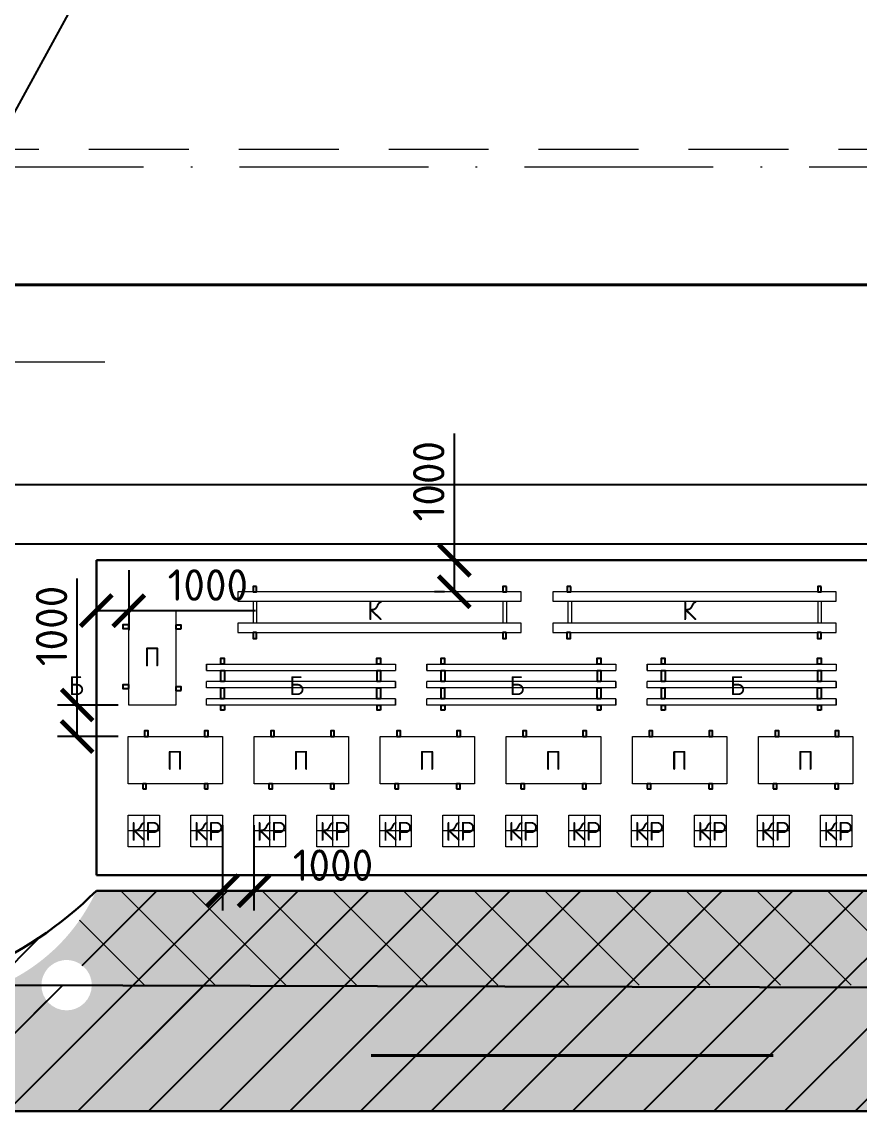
# Model space of a CAD drawing. Header units: millimetres. Extents: x -782 to 10910, y 3841 to 13237.
# Drawn here: x 5988.1 to 6041.4, y 7479.7 to 7548.9 of the extents above; entities that cross this region are included whole.
import ezdxf

# ---------------------------------------------------------------- set-up
doc = ezdxf.new("R2010")
doc.units = ezdxf.units.MM
doc.linetypes.add('ACAD_ISO10W100', pattern=[18, 12, -3, 0, -3])
doc.linetypes.add('штриховая2', pattern=[9.525, 6.35, -3.175])
doc.layers.add('!ОНенес!', color=6, linetype='Continuous', lineweight=40)
doc.layers.add('1', color=7, linetype='Continuous')
doc.layers.add('тонкая', color=7, linetype='Continuous')
doc.styles.add('2.5', font='isocpeur.ttf', dxfattribs={"height": 2})
doc.styles.add('Isocpeur', font='isocpeur.ttf')
doc.dimstyles.new('М500 стройгенп', dxfattribs={"dimtxt": 2, "dimasz": 2, "dimexe": 1.25, "dimexo": 0.625, "dimtad": 1, "dimlfac": 500, "dimtxsty": '2.5', "dimblk": 'ARCHTICK', "dimcen": 2.5, "dimadec": 0, "dimazin": 0, "dimtfac": 1, "dimtmove": 0, "dimatfit": 3, "dimfxl": 1, "dimarcsym": 0})
pattern_1 = [(50, (6572.8187, 3022.8787), (4.5546167, -0.398477), [0.47625, -5.23875]), (355, (6572.8187, 3022.8787), (-0.8810855, 4.776421), [0.381, -4.1910146]), (100.45144, (6573.1982, 3022.8455), (3.673531, 4.377944), [0.40475, -4.452256]), (46.1842, (6572.8187, 3024.1487), (6.776976, -1.051058), [0.714375, -7.858125]), (96.63556, (6573.3834, 3024.061), (5.935103, 6.185653), [0.607126, -6.67839]), (351.18415, (6572.819, 3024.149), (5.935103, 6.185653), [0.571499, -6.286493]), (21, (6573.4537, 3023.831), (3.7903598, -2.55663), [0.47625, -5.23875]), (326, (6573.4537, 3023.831), (1.5450507, 4.604699), [0.381, -4.191]), (71.45144, (6573.7696, 3023.618), (5.3354105, 2.0480692), [0.40475, -4.4522484]), (37.5, (6572.8187, 3022.8787), (0.0772151, 2.11387597), [0, -4.1402, 0, -4.2545, 0, -4.206875]), (7.5, (6572.8187, 3022.8787), (1.6704916, 2.5045144), [0, -2.4257, 0, -4.04495, 0, -1.603375]), (327.5, (6571.4026, 3022.8787), (3.3897649, -0.1432186), [0, -1.5875, 0, -4.953, 0, -6.57225]), (317.5, (6570.7676, 3022.8787), (3.7032295, 0.6356623), [0, -2.06375, 0, -3.2893, 0, -4.66725])]
pattern_2 = [(45, (6572.8187, 3022.8787), (-2.245064, 2.245064), [])]

# ---------------------------------------------------------------- blocks, each defined once
blk = doc.blocks.new('_ArchTick')
at = {"color": 0, "linetype": 'ByBlock', "const_width": 0.15}
blk.add_lwpolyline([(-0.5, -0.5), (0.5, 0.5)], dxfattribs=at)
blk = doc.blocks.new('*D424')
at = {"color": 0, "lineweight": -2, "transparency": 16777216}
for p, q in [((5992.873, 7514.061), (5992.873, 7510.236)), ((5994.933, 7514.061), (5994.933, 7510.236)), ((5992.873, 7511.486), (5994.933, 7511.486)), ((5994.933, 7511.486), (6002.983, 7511.486))]:
    blk.add_line(p, q, dxfattribs=at)
at = {"layer": 'Defpoints', "color": 0, "lineweight": 30, "transparency": 16777216}
for p in [(5992.873, 7514.686), (5994.933, 7514.686), (5994.933, 7511.486)]:
    blk.add_point(p, dxfattribs=at)
at = {"color": 0, "lineweight": -2, "transparency": 16777216, "xscale": 2, "yscale": 2, "zscale": 2, "rotation": 180}
blk.add_blockref('_ArchTick', (5992.873, 7511.486), dxfattribs=at)
at = {"color": 0, "lineweight": -2, "transparency": 16777216, "xscale": 2, "yscale": 2, "zscale": 2}
blk.add_blockref('_ArchTick', (5994.933, 7511.486), dxfattribs=at)
at = {"color": 0, "lineweight": 20, "transparency": 16777216, "insert": (5999.958, 7513.111), "char_height": 2, "attachment_point": 5, "style": '2.5'}
blk.add_mtext('1000', dxfattribs=at)
blk = doc.blocks.new('*D425')
at = {"color": 0, "lineweight": -2, "transparency": 16777216}
for p, q in [((5991.651, 7505.486), (5991.651, 7513.536)), ((5994.26, 7505.486), (5990.401, 7505.486)), ((5991.651, 7503.486), (5991.651, 7505.486)), ((5994.26, 7503.486), (5990.401, 7503.486))]:
    blk.add_line(p, q, dxfattribs=at)
at = {"layer": 'Defpoints', "color": 0, "lineweight": 30, "transparency": 16777216}
for p in [(5991.651, 7505.486), (5994.885, 7505.486), (5994.885, 7503.486)]:
    blk.add_point(p, dxfattribs=at)
at = {"color": 0, "lineweight": -2, "transparency": 16777216, "xscale": 2, "yscale": 2, "zscale": 2}
for p, rotation in [((5991.651, 7505.486), 90), ((5991.651, 7503.486), 270)]:
    blk.add_blockref('_ArchTick', p, dxfattribs=dict(at, rotation=rotation))
at = {"color": 0, "lineweight": 20, "transparency": 16777216, "insert": (5990.026, 7510.511), "char_height": 2, "attachment_point": 5, "rotation": 90, "style": '2.5'}
blk.add_mtext('1000', dxfattribs=at)
blk = doc.blocks.new('*D426')
at = {"color": 0, "lineweight": -2, "transparency": 16777216}
for p, q in [((6000.885, 7497.861), (6000.885, 7492.436)), ((6002.885, 7497.861), (6002.885, 7492.436)), ((6000.885, 7493.686), (6002.885, 7493.686)), ((6002.885, 7493.686), (6010.935, 7493.686))]:
    blk.add_line(p, q, dxfattribs=at)
at = {"layer": 'Defpoints', "color": 0, "lineweight": 30, "transparency": 16777216}
for p in [(6000.885, 7498.486), (6002.885, 7498.486), (6002.885, 7493.686)]:
    blk.add_point(p, dxfattribs=at)
at = {"color": 0, "lineweight": -2, "transparency": 16777216, "xscale": 2, "yscale": 2, "zscale": 2, "rotation": 180}
blk.add_blockref('_ArchTick', (6000.885, 7493.686), dxfattribs=at)
at = {"color": 0, "lineweight": -2, "transparency": 16777216, "xscale": 2, "yscale": 2, "zscale": 2}
blk.add_blockref('_ArchTick', (6002.885, 7493.686), dxfattribs=at)
at = {"color": 0, "lineweight": 20, "transparency": 16777216, "insert": (6007.91, 7495.311), "char_height": 2, "attachment_point": 5, "style": '2.5'}
blk.add_mtext('1000', dxfattribs=at)
blk = doc.blocks.new('*D427')
at = {"color": 0, "lineweight": -2, "transparency": 16777216}
for p, q in [((6015.62, 7514.686), (6015.62, 7522.736)), ((6014.995, 7514.686), (6014.37, 7514.686)), ((6015.62, 7512.686), (6015.62, 7514.686)), ((6014.995, 7512.686), (6014.37, 7512.686))]:
    blk.add_line(p, q, dxfattribs=at)
at = {"layer": 'Defpoints', "color": 0, "lineweight": 30, "transparency": 16777216}
for p in [(6015.62, 7514.686), (6015.62, 7514.686), (6015.62, 7512.686)]:
    blk.add_point(p, dxfattribs=at)
at = {"color": 0, "lineweight": -2, "transparency": 16777216, "xscale": 2, "yscale": 2, "zscale": 2}
for p, rotation in [((6015.62, 7514.686), 90), ((6015.62, 7512.686), 270)]:
    blk.add_blockref('_ArchTick', p, dxfattribs=dict(at, rotation=rotation))
at = {"color": 0, "lineweight": 20, "transparency": 16777216, "insert": (6013.995, 7519.711), "char_height": 2, "attachment_point": 5, "rotation": 90, "style": '2.5'}
blk.add_mtext('1000', dxfattribs=at)
blk = doc.blocks.new('*D384')
at = {"color": 0, "lineweight": -2, "transparency": 16777216}
for p, q in [((5966.873, 7531.561), (5966.873, 7514.451)), ((6200.873, 7531.561), (6200.873, 7514.451)), ((6200.873, 7515.701), (5966.873, 7515.701))]:
    blk.add_line(p, q, dxfattribs=at)
at = {"layer": 'Defpoints', "color": 0, "lineweight": 30, "transparency": 16777216}
for p in [(5966.873, 7532.186), (6200.873, 7532.186), (5966.873, 7515.701)]:
    blk.add_point(p, dxfattribs=at)
at = {"color": 0, "lineweight": -2, "transparency": 16777216, "xscale": 2, "yscale": 2, "zscale": 2, "rotation": 180}
blk.add_blockref('_ArchTick', (5966.873, 7515.701), dxfattribs=at)
at = {"color": 0, "lineweight": -2, "transparency": 16777216, "xscale": 2, "yscale": 2, "zscale": 2}
blk.add_blockref('_ArchTick', (6200.873, 7515.701), dxfattribs=at)
at = {"color": 0, "lineweight": 25, "transparency": 16777216, "insert": (6083.873, 7517.326), "char_height": 2, "attachment_point": 5, "style": '2.5'}
blk.add_mtext('117000', dxfattribs=at)
blk = doc.blocks.new('*D447')
at = {"color": 0, "lineweight": -2, "transparency": 16777216}
for p, q in [((5983.873, 7539.061), (5983.873, 7518.236)), ((6183.873, 7539.061), (6183.873, 7518.236)), ((6183.873, 7519.486), (5983.873, 7519.486))]:
    blk.add_line(p, q, dxfattribs=at)
at = {"layer": 'Defpoints', "color": 0, "lineweight": 30, "transparency": 16777216}
for p in [(5983.873, 7539.686), (6183.873, 7539.686), (5983.873, 7519.486)]:
    blk.add_point(p, dxfattribs=at)
at = {"color": 0, "lineweight": -2, "transparency": 16777216, "xscale": 2, "yscale": 2, "zscale": 2, "rotation": 180}
blk.add_blockref('_ArchTick', (5983.873, 7519.486), dxfattribs=at)
at = {"color": 0, "lineweight": -2, "transparency": 16777216, "xscale": 2, "yscale": 2, "zscale": 2}
blk.add_blockref('_ArchTick', (6183.873, 7519.486), dxfattribs=at)
at = {"color": 0, "lineweight": 25, "transparency": 16777216, "insert": (6083.873, 7521.111), "char_height": 2, "attachment_point": 5, "style": '2.5'}
blk.add_mtext('100900', dxfattribs=at)
blk = doc.blocks.new('*D446')
at = {"color": 0, "lineweight": -2, "transparency": 16777216}
for p, q in [((5966.873, 7531.561), (5966.873, 7514.451)), ((6200.873, 7531.561), (6200.873, 7514.451)), ((6200.873, 7515.701), (5966.873, 7515.701))]:
    blk.add_line(p, q, dxfattribs=at)
at = {"layer": 'Defpoints', "color": 0, "lineweight": 30, "transparency": 16777216}
for p in [(5966.873, 7532.186), (6200.873, 7532.186), (5966.873, 7515.701)]:
    blk.add_point(p, dxfattribs=at)
at = {"color": 0, "lineweight": -2, "transparency": 16777216, "xscale": 2, "yscale": 2, "zscale": 2, "rotation": 180}
blk.add_blockref('_ArchTick', (5966.873, 7515.701), dxfattribs=at)
at = {"color": 0, "lineweight": -2, "transparency": 16777216, "xscale": 2, "yscale": 2, "zscale": 2}
blk.add_blockref('_ArchTick', (6200.873, 7515.701), dxfattribs=at)
at = {"color": 0, "lineweight": 25, "transparency": 16777216, "insert": (6083.873, 7517.326), "char_height": 2, "attachment_point": 5, "style": '2.5'}
blk.add_mtext('117000', dxfattribs=at)

msp = doc.modelspace()

# ---------------------------------------------------------------- hatches: boundary and pattern name
at = {"layer": '!ОНенес!', "lineweight": 40}
h = msp.add_hatch(color=7, dxfattribs=at)
h.paths.add_polyline_path([(6016.063218, 7481.789216), (6016.063218, 7483.229097), (6010.333746, 7483.229097)])
h.paths.add_polyline_path([(6016.063218, 7483.229097), (6016.063218, 7484.668977), (6010.333746, 7483.229097)])
at = {"lineweight": 25}
h = msp.add_hatch(dxfattribs=at)
h.set_pattern_fill('ANSI31', color=256)
h.set_pattern_definition(pattern_2)
h.paths.add_polyline_path([(6204.627026, 7486.686093), (6199.090341, 7486.686093), (6199.090341, 7479.686093), (6203.670066, 7479.686093)])
h.paths.add_polyline_path([(6176.979931, 7489.271416), (6177.293382, 7491.569897, -0.033531004), (6174.872584, 7493.686093), (5992.872584, 7493.686093, -0.033546474), (5990.450606, 7491.568997), (5990.764715, 7489.271345, -0.454591532), (5992.58143, 7487.686093), (6175.163738, 7487.686093, -0.454492205)])
h.paths.add_polyline_path([(6203.07002, 7707.932252), (6201.990544, 7708.039551, -0.097320235), (6193.819793, 7703.692663), (5964.075106, 7703.686127), (5962.97992, 7695.675029, -0.071737884), (5969.756528, 7696.685812), (5975.902021, 7696.71553, -0.164269753), (5990.450606, 7691.803188), (5990.764715, 7694.10084, -0.374956444), (5989.381435, 7695.686093, -1), (5992.58143, 7695.686093), (6175.163738, 7695.686093, -1), (6178.363732, 7695.686093, -0.381458001), (6176.944332, 7694.09632), (6177.262301, 7691.749118, -0.164703998), (6191.843146, 7696.686093), (6204.593504, 7696.686093)])
h.paths.add_polyline_path([(5969.122028, 7697.813651, -1), (5969.442027, 7697.813651, -1)], flags=16)
h.paths.add_polyline_path([(6176.944332, 7694.09632, -0.447745786), (6175.163738, 7695.686093), (5992.58143, 7695.686093, -0.454591532), (5990.764715, 7694.10084), (5990.450606, 7691.803188, -0.033546474), (5992.872584, 7689.686093), (6174.902504, 7689.686523, -0.032682346), (6177.262301, 7691.749118)])
h.paths.add_polyline_path([(6104.747378, 7695.088492), (6104.747378, 7701.688492), (6099.947378, 7701.688492), (6099.947378, 7695.088492)], flags=24)
h.paths.add_polyline_path([(6104.747378, 7687.739991), (6104.747378, 7694.339991), (6099.947378, 7694.339991), (6099.947378, 7687.739991)], flags=9)
h.paths.add_polyline_path([(6004.809738, 7688.011093), (6011.009738, 7688.011093), (6011.009738, 7692.811093), (6004.809738, 7692.811093)], flags=9)
at = {"lineweight": 20}
h = msp.add_hatch(dxfattribs=at)
h.set_pattern_fill('AR-CONC', color=256, scale=0.025)
h.set_pattern_definition(pattern_1)
h.paths.add_polyline_path([(6256.465221, 7486.686093), (6204.627026, 7486.686093), (6203.670066, 7479.686093), (6256.465221, 7479.686093)])
edge = h.paths.add_edge_path()
edge.add_line((6204.627026, 7486.686093), (6185.781544, 7486.686093))
edge.add_arc((6185.781544, 7498.686479), 12.000386, 223.86662461, 270, ccw=False)
edge.add_line((6177.129806, 7490.370427), (6176.979931, 7489.271416))
edge.add_arc((6176.763735, 7487.686093), 1.599997, 0, 82.23429528, ccw=False)
edge.add_arc((6176.763735, 7487.686093), 1.599997, -180, 0, ccw=False)
edge.add_line((6175.163738, 7487.686093), (5992.58143, 7487.686093))
edge.add_arc((5990.981432, 7487.686093), 1.599997, -180, 0, ccw=False)
edge.add_arc((5990.981432, 7487.686093), 1.599997, 97.78457087, 180, ccw=False)
edge.add_line((5990.764715, 7489.271345), (5990.614573, 7490.369607))
edge.add_arc((5981.963624, 7498.686479), 12.000386, 270, 316.12794469, ccw=False)
edge.add_line((5981.963624, 7486.686093), (5963.118141, 7486.686093))
edge.add_line((5963.118141, 7486.686093), (5964.075101, 7479.686093))
edge.add_line((5964.075101, 7479.686093), (6203.670066, 7479.686093))
edge.add_line((6203.670066, 7479.686093), (6204.627026, 7486.686093))
edge = h.paths.add_edge_path()
edge.add_arc((6185.781544, 7498.686479), 12.000386, 204.62550124, 223.86662461, ccw=False)
edge.add_line((6174.872584, 7493.686093), (6082.124834, 7493.686093))
edge.add_arc((6080.990942, 7494.078881), 1.199998, 199.10645728, 340.89354272, ccw=False)
edge.add_line((6079.857049, 7493.686093), (5992.872584, 7493.686093))
edge.add_arc((5981.963624, 7498.686479), 12.000386, 316.12794469, 335.37449876, ccw=False)
edge.add_line((5990.614573, 7490.369607), (5990.764715, 7489.271345))
edge.add_arc((5990.981432, 7487.686093), 1.599997, 0, 97.78457087, ccw=False)
edge.add_line((5992.58143, 7487.686093), (6175.163738, 7487.686093))
edge.add_arc((6176.763735, 7487.686093), 1.599997, 82.23429528, 180, ccw=False)
edge.add_line((6176.979931, 7489.271416), (6177.129806, 7490.370427))
edge = h.paths.add_edge_path()
edge.add_line((6203.645234, 7703.686093), (5964.075101, 7703.686093))
edge.add_line((5964.075101, 7703.686093), (5963.118141, 7696.686093))
edge.add_line((5963.118141, 7696.686093), (5981.963624, 7696.686093))
edge.add_arc((5981.963624, 7684.685706), 12.000386, 43.87205531, 90, ccw=False)
edge.add_line((5990.614573, 7693.002578), (5990.764715, 7694.10084))
edge.add_arc((5990.981432, 7695.686093), 1.599997, 180, 262.21542913, ccw=False)
edge.add_arc((5990.981432, 7695.686093), 1.599997, 0, 180, ccw=False)
edge.add_line((5992.58143, 7695.686093), (6175.163738, 7695.686093))
edge.add_arc((6176.763735, 7695.686093), 1.599997, 0, 180, ccw=False)
edge.add_arc((6176.763735, 7695.686093), 1.599997, -83.51900907, 0, ccw=False)
edge.add_line((6176.944332, 7694.09632), (6177.262301, 7691.749118))
edge.add_arc((6236.704062, 7598.995311), 110.1662, 117.53133097, 122.65399107, ccw=False)
edge.add_line((6185.781544, 7696.686093), (6204.593504, 7696.686093))
edge.add_line((6204.593504, 7696.686093), (6203.645234, 7703.686093))
edge = h.paths.add_edge_path()
edge.add_line((5964.075101, 7703.686093), (5954.824206, 7703.686093))
edge.add_line((5954.824206, 7703.686093), (5954.82832, 7696.293524))
edge.add_arc((5957.872584, 7684.686093), 12, 90, 104.69589657, ccw=False)
edge.add_line((5957.872584, 7696.686093), (5963.118141, 7696.686093))
edge.add_line((5963.118141, 7696.686093), (5964.075101, 7703.686093))
edge = h.paths.add_edge_path()
edge.add_line((6177.262301, 7691.749118), (6176.944332, 7694.09632))
edge.add_arc((6176.763735, 7695.686093), 1.599997, 180, 276.48099093, ccw=False)
edge.add_line((6175.163738, 7695.686093), (5992.58143, 7695.686093))
edge.add_arc((5990.981432, 7695.686093), 1.599997, -97.78457087, 0, ccw=False)
edge.add_line((5990.764715, 7694.10084), (5990.614573, 7693.002578))
edge.add_arc((5981.963624, 7684.685706), 12.000386, 24.62550124, 43.87205531, ccw=False)
edge.add_line((5992.872584, 7689.686093), (6077.482453, 7689.686093))
edge.add_arc((6078.06843, 7688.638894), 1.199998, 60.7700888, 119.2299112, ccw=False)
edge.add_line((6078.654408, 7689.686093), (6174.872584, 7689.686093))
edge.add_arc((6177.012851, 7689.622486), 2.141212, 83.30987815, 178.29773268, ccw=False)
h.paths.add_polyline_path([(6078.821124, 7688.970857), (6082.061119, 7688.970857), (6082.061119, 7689.686093), (6078.821124, 7689.686093)])
h.paths.add_polyline_path([(6204.593504, 7696.686093), (6256.465221, 7696.686093), (6256.465221, 7703.686093), (6203.645234, 7703.686093)])
edge = h.paths.add_edge_path()
edge.add_arc((5962.872584, 7679.686093), 24, 109.59180627, 180)
edge.add_line((5938.872584, 7679.686093), (5938.872584, 7503.686093))
edge.add_arc((5962.872584, 7503.686093), 24, 180, 270)
edge.add_line((5962.872584, 7479.686093), (5964.075101, 7479.686093))
edge.add_line((5964.075101, 7479.686093), (5963.118141, 7486.686093))
edge.add_line((5963.118141, 7486.686093), (5957.872584, 7486.686093))
edge.add_arc((5934.902021, 7475.71553), 25.455844, 25.52877937, 64.47122063)
edge.add_line((5945.872584, 7498.686093), (5945.872584, 7684.686093))
edge.add_arc((5957.872584, 7684.686093), 12, 104.69589657, 180, ccw=False)
edge.add_line((5954.82832, 7696.293524), (5954.824979, 7702.296622))
at = {"lineweight": 25}
h = msp.add_hatch(dxfattribs=at)
h.set_pattern_fill('AR-CONC', color=256, scale=0.025)
h.set_pattern_definition(pattern_1)
h.paths.add_polyline_path([(5989.381435, 7487.686093, -0.374956444), (5990.764715, 7489.271345), (5990.614573, 7490.369607, -0.204033738), (5981.963624, 7486.686093), (5969.872584, 7486.686093, -0.072953131), (5962.97992, 7487.697156), (5964.075101, 7479.686093), (6197.590341, 7479.686093), (6197.590341, 7486.686093), (6185.781544, 7486.686093, -0.077886135), (6182.110246, 7487.261469), (6178.35871, 7487.559419, -0.96113778), (6175.163738, 7487.686093), (5992.58143, 7487.686093, -1)])
h.paths.add_polyline_path([(5939.303974, 7571.752242), (5945.903974, 7571.752242), (5945.903974, 7576.552242), (5939.303974, 7576.552242)], flags=24)
h.paths.add_polyline_path([(5940.797584, 7502.584802), (5947.397584, 7502.584802), (5947.397584, 7507.384802), (5940.797584, 7507.384802)], flags=24)
h.paths.add_polyline_path([(5938.685622, 7623.722621), (5942.375616, 7623.722621), (5942.375616, 7628.042614), (5938.685622, 7628.042614)], flags=9)
h.paths.add_polyline_path([(6104.747378, 7480.783693), (6104.747378, 7487.383693), (6099.947378, 7487.383693), (6099.947378, 7480.783693)], flags=24)
edge = h.paths.add_edge_path()
edge.add_arc((5962.872584, 7679.686093), 24, 109.59160183, 180)
edge.add_line((5938.872584, 7679.686093), (5938.872584, 7503.686093))
edge.add_arc((5962.872584, 7503.686093), 24, 180, 270)
edge.add_line((5962.872584, 7479.686093), (5964.075101, 7479.686093))
edge.add_line((5964.075101, 7479.686093), (5963.118141, 7486.686093))
edge.add_line((5963.118141, 7486.686093), (5962.97992, 7487.697156))
edge.add_arc((5969.872584, 7510.686093), 24, 180, 253.30994122, ccw=False)
edge.add_line((5945.872584, 7510.686093), (5945.872584, 7684.686093))
edge.add_arc((5957.872584, 7684.686093), 12, 104.69537151, 180, ccw=False)
edge.add_line((5954.828426, 7696.293552), (5954.82506, 7702.296651))
at = {"lineweight": 20}
h = msp.add_hatch(dxfattribs=at)
h.set_pattern_fill('ANSI31', color=256, angle=90)
h.set_pattern_definition([(135, (3748.1777, 4396.676), (-2.245064, -2.245064), [])])
h.paths.add_polyline_path([(5992.872584, 7493.686093, -0.084176912), (5990.614573, 7490.369607), (5990.764715, 7489.271345, -0.454591532), (5992.58143, 7487.686093), (6175.163738, 7487.686093, -0.454492205), (6176.979931, 7489.271416), (6177.129806, 7490.370427, -0.084153049), (6174.872584, 7493.686093), (6082.124834, 7493.686093, -0.71189231), (6079.857049, 7493.686093)])
h.paths.add_polyline_path([(5992.58143, 7695.686093, -0.454591532), (5990.764715, 7694.10084), (5990.614573, 7693.002578, -0.084176912), (5992.872584, 7689.686093), (6077.482453, 7689.686093, -0.260759243), (6078.654408, 7689.686093), (6174.872584, 7689.686093, -0.083164554), (6177.09722, 7692.967723), (6176.944332, 7694.09632, -0.447745786), (6175.163738, 7695.686093)])
h.paths.add_polyline_path([(6078.823507, 7689.031246), (6084.223507, 7689.031246), (6084.223507, 7693.831246), (6078.823507, 7693.831246)], flags=9)
h.paths.add_polyline_path([(6212.528158, 7688.38516), (6217.528158, 7688.38516), (6217.528158, 7693.18516), (6212.528158, 7693.18516)], flags=9)
at = {"lineweight": 25}
h = msp.add_hatch(dxfattribs=at)
h.set_pattern_fill('ANSI31', color=256)
h.set_pattern_definition(pattern_2)
h.paths.add_polyline_path([(5969.872584, 7486.686093, -0.231549939), (5950.92214, 7495.959223), (5949.274878, 7483.909784, 0.151733284), (5962.872584, 7479.686093), (6197.590341, 7479.686093), (6197.590341, 7486.686093), (6190.654819, 7486.686093, -0.151593096), (6177.293382, 7491.569897), (6176.979931, 7489.271416, -0.375050339), (6178.363732, 7487.686093, -0.864868894), (6175.230246, 7487.229582), (5982.886485, 7487.695443, -0.057301705), (5977.49291, 7486.709441, -0.195696875), (5976.287672, 7486.659754, -0.004017398), (5975.902021, 7486.656655)])
h.paths.add_polyline_path([(6104.747378, 7480.783693), (6104.747378, 7487.383693), (6099.947378, 7487.383693), (6099.947378, 7480.783693)], flags=24)
h = msp.add_hatch(dxfattribs=at)
h.set_pattern_fill('ANSI31', color=256)
h.set_pattern_definition(pattern_2)
h.paths.add_polyline_path([(6197.590341, 7486.686093), (6190.654819, 7486.686093, -0.151593096), (6177.293382, 7491.569897), (6176.979931, 7489.271416, -0.375050339), (6178.363732, 7487.686093, -1), (6175.163738, 7487.686093), (5992.58143, 7487.686093, -1), (5989.381435, 7487.686093, -0.374956444), (5990.764715, 7489.271345), (5990.450606, 7491.568997, -0.164269753), (5975.902021, 7486.656655), (5969.872584, 7486.686093, -0.072953131), (5962.97992, 7487.697156), (5964.075101, 7479.686093), (6197.590341, 7479.686093)])

# ---------------------------------------------------------------- linework, layer by layer
at = {"layer": '!ОНенес!', "color": 7, "lineweight": 40}
msp.add_line((6035.884116, 7483.229097), (6010.333746, 7483.229097), dxfattribs=at)
at = {"linetype": 'штриховая2', "lineweight": 20}
msp.add_line((6198.772584, 7540.786093), (5968.972584, 7540.786093), dxfattribs=at)
at = {"linetype": 'ACAD_ISO10W100', "lineweight": 20}
msp.add_line((5983.872584, 7539.686093), (6183.872584, 7539.686093), dxfattribs=at)
at = {"lineweight": 40}
msp.add_line((5983.872584, 7532.186093), (6183.872584, 7532.186093), dxfattribs=at)
at = {"lineweight": 20}
for p, q in [((5986.532543, 7527.286093), (5993.412531, 7527.286093)), ((6019.872584, 7512.686093), (6001.872584, 7512.686093)), ((6001.872584, 7512.686093), (6001.872584, 7512.086093)), ((6019.872584, 7512.086093), (6019.872584, 7512.686093)), ((6039.872584, 7512.686093), (6021.872584, 7512.686093)), ((6021.872584, 7512.686093), (6021.872584, 7512.086093)), ((6039.872584, 7512.086093), (6039.872584, 7512.686093)), ((6001.872584, 7512.086093), (6019.872584, 7512.086093)), ((6002.831424, 7512.086093), (6002.831424, 7510.686093)), ((6003.059261, 7512.086093), (6003.059261, 7510.686093)), ((6018.710885, 7512.086093), (6018.710885, 7510.686093)), ((6018.938723, 7512.086093), (6018.938723, 7510.686093)), ((6021.872584, 7512.086093), (6039.872584, 7512.086093)), ((6022.831424, 7512.086093), (6022.831424, 7510.686093)), ((6023.059261, 7512.086093), (6023.059261, 7510.686093)), ((6038.710885, 7512.086093), (6038.710885, 7510.686093)), ((6038.938723, 7512.086093), (6038.938723, 7510.686093)), ((5994.933022, 7505.486093), (5994.933022, 7511.486093)), ((5994.933022, 7511.486093), (5997.933022, 7511.486093)), ((5997.933022, 7511.486093), (5997.933022, 7505.486093)), ((6019.872584, 7510.686093), (6001.872584, 7510.686093)), ((6001.872584, 7510.686093), (6001.872584, 7510.086093)), ((6019.872584, 7510.086093), (6019.872584, 7510.686093)), ((6039.872584, 7510.686093), (6021.872584, 7510.686093)), ((6021.872584, 7510.686093), (6021.872584, 7510.086093)), ((6039.872584, 7510.086093), (6039.872584, 7510.686093)), ((6001.872584, 7510.086093), (6019.872584, 7510.086093)), ((6021.872584, 7510.086093), (6039.872584, 7510.086093)), ((5999.872584, 7508.086093), (6011.872584, 7508.086093)), ((5999.872584, 7507.671733), (5999.872584, 7508.086093)), ((5999.872584, 7508.086093), (5999.872584, 7507.686093)), ((6011.872584, 7508.086093), (6011.872584, 7507.686093)), ((6013.872584, 7508.086093), (6025.872584, 7508.086093)), ((6013.872584, 7507.671733), (6013.872584, 7508.086093)), ((6013.872584, 7508.086093), (6013.872584, 7507.686093)), ((6025.872584, 7508.086093), (6025.872584, 7507.686093)), ((6027.872584, 7508.086093), (6039.872584, 7508.086093)), ((6027.872584, 7507.671733), (6027.872584, 7508.086093)), ((6027.872584, 7508.086093), (6027.872584, 7507.686093)), ((6039.872584, 7508.086093), (6039.872584, 7507.686093)), ((5999.872584, 7507.686093), (6011.872584, 7507.686093)), ((6013.872584, 7507.686093), (6025.872584, 7507.686093)), ((6027.872584, 7507.686093), (6039.872584, 7507.686093)), ((5999.872584, 7506.586093), (5999.872584, 7506.986093)), ((6011.872584, 7506.986093), (5999.872584, 7506.986093)), ((6011.872584, 7506.586093), (5999.872584, 7506.586093)), ((6011.872584, 7506.986093), (6011.872584, 7506.586093)), ((6011.872584, 7506.586093), (6011.872584, 7506.986093)), ((6013.872584, 7506.586093), (6013.872584, 7506.986093)), ((6025.872584, 7506.986093), (6013.872584, 7506.986093)), ((6025.872584, 7506.586093), (6013.872584, 7506.586093)), ((6025.872584, 7506.986093), (6025.872584, 7506.586093)), ((6025.872584, 7506.586093), (6025.872584, 7506.986093)), ((6027.872584, 7506.586093), (6027.872584, 7506.986093)), ((6039.872584, 7506.986093), (6027.872584, 7506.986093)), ((6039.872584, 7506.586093), (6027.872584, 7506.586093)), ((6039.872584, 7506.986093), (6039.872584, 7506.586093)), ((6039.872584, 7506.586093), (6039.872584, 7506.986093)), ((5999.872584, 7505.486093), (5999.872584, 7505.886093)), ((6011.872584, 7505.886093), (5999.872584, 7505.886093)), ((6011.872584, 7505.886093), (6011.872584, 7505.486093)), ((6011.872584, 7505.486093), (6011.872584, 7505.886093)), ((6013.872584, 7505.486093), (6013.872584, 7505.886093)), ((6025.872584, 7505.886093), (6013.872584, 7505.886093)), ((6025.872584, 7505.886093), (6025.872584, 7505.486093)), ((6025.872584, 7505.486093), (6025.872584, 7505.886093)), ((6027.872584, 7505.486093), (6027.872584, 7505.886093)), ((6039.872584, 7505.886093), (6027.872584, 7505.886093)), ((6039.872584, 7505.886093), (6039.872584, 7505.486093)), ((6039.872584, 7505.486093), (6039.872584, 7505.886093)), ((5997.933022, 7505.486093), (5994.933022, 7505.486093)), ((6011.872584, 7505.486093), (5999.872584, 7505.486093)), ((6025.872584, 7505.486093), (6013.872584, 7505.486093)), ((6039.872584, 7505.486093), (6027.872584, 7505.486093)), ((5994.884744, 7500.486093), (5994.884744, 7503.486093)), ((5994.884744, 7503.486093), (6000.884744, 7503.486093)), ((6000.884744, 7503.486093), (6000.884744, 7500.486093)), ((6002.896905, 7500.486093), (6002.896905, 7503.486093)), ((6002.896905, 7503.486093), (6008.896905, 7503.486093)), ((6008.896905, 7503.486093), (6008.896905, 7500.486093)), ((6010.909065, 7500.486093), (6010.909065, 7503.486093)), ((6010.909065, 7503.486093), (6016.909065, 7503.486093)), ((6016.909065, 7503.486093), (6016.909065, 7500.486093)), ((6018.921226, 7500.486093), (6018.921226, 7503.486093)), ((6018.921226, 7503.486093), (6024.921226, 7503.486093)), ((6024.921226, 7503.486093), (6024.921226, 7500.486093)), ((6026.933387, 7500.486093), (6026.933387, 7503.486093)), ((6026.933387, 7503.486093), (6032.933387, 7503.486093)), ((6032.933387, 7503.486093), (6032.933387, 7500.486093)), ((6034.945547, 7500.486093), (6034.945547, 7503.486093)), ((6034.945547, 7503.486093), (6040.945547, 7503.486093)), ((6040.945547, 7503.486093), (6040.945547, 7500.486093)), ((6000.884744, 7500.486093), (5994.884744, 7500.486093)), ((6008.896905, 7500.486093), (6002.896905, 7500.486093)), ((6016.909065, 7500.486093), (6010.909065, 7500.486093)), ((6024.921226, 7500.486093), (6018.921226, 7500.486093)), ((6032.933387, 7500.486093), (6026.933387, 7500.486093)), ((6040.945547, 7500.486093), (6034.945547, 7500.486093))]:
    msp.add_line(p, q, dxfattribs=at)
at = {"lineweight": 30}
for p, q in [((5992.872584, 7514.686093), (6174.872584, 7514.686093)), ((5992.872584, 7504.686093), (5992.872584, 7514.686093)), ((5992.872584, 7494.686093), (5992.872584, 7504.686093)), ((6174.872584, 7494.686093), (5992.872584, 7494.686093)), ((6174.872584, 7493.686093), (5992.872584, 7493.686093)), ((5982.886485, 7487.695443), (6176.766919, 7487.22586)), ((5982.886485, 7487.695443), (6176.766919, 7487.22586)), ((5962.872584, 7479.686093), (6268.320411, 7479.686093))]:
    msp.add_line(p, q, dxfattribs=at)
at = {"lineweight": 13}
for p, q in [((5994.884744, 7496.486096), (5994.884744, 7498.486093)), ((5994.884744, 7498.486093), (5996.884741, 7498.486093)), ((5995.884743, 7498.486093), (5995.884743, 7496.486096)), ((5996.884741, 7498.486093), (5996.884741, 7496.486096)), ((5998.884741, 7496.486096), (5998.884741, 7498.486093)), ((5998.884741, 7498.486093), (6000.884738, 7498.486093)), ((5999.884739, 7498.486093), (5999.884739, 7496.486096)), ((6000.884738, 7498.486093), (6000.884738, 7496.486096)), ((6002.884738, 7496.486096), (6002.884738, 7498.486093)), ((6002.884738, 7498.486093), (6004.884734, 7498.486093)), ((6003.884736, 7498.486093), (6003.884736, 7496.486096)), ((6004.884734, 7498.486093), (6004.884734, 7496.486096)), ((6006.884734, 7496.486096), (6006.884734, 7498.486093)), ((6006.884734, 7498.486093), (6008.884731, 7498.486093)), ((6007.884733, 7498.486093), (6007.884733, 7496.486096)), ((6008.884731, 7498.486093), (6008.884731, 7496.486096)), ((6010.884731, 7496.486096), (6010.884731, 7498.486093)), ((6010.884731, 7498.486093), (6012.884728, 7498.486093)), ((6011.884729, 7498.486093), (6011.884729, 7496.486096)), ((6012.884728, 7498.486093), (6012.884728, 7496.486096)), ((6014.884728, 7496.486096), (6014.884728, 7498.486093)), ((6014.884728, 7498.486093), (6016.884724, 7498.486093)), ((6015.884726, 7498.486093), (6015.884726, 7496.486096)), ((6016.884724, 7498.486093), (6016.884724, 7496.486096)), ((6018.884724, 7496.486096), (6018.884724, 7498.486093)), ((6018.884724, 7498.486093), (6020.884721, 7498.486093)), ((6019.884723, 7498.486093), (6019.884723, 7496.486096)), ((6020.884721, 7498.486093), (6020.884721, 7496.486096)), ((6022.884721, 7496.486096), (6022.884721, 7498.486093)), ((6022.884721, 7498.486093), (6024.884718, 7498.486093)), ((6023.884719, 7498.486093), (6023.884719, 7496.486096)), ((6024.884718, 7498.486093), (6024.884718, 7496.486096)), ((6026.884718, 7496.486096), (6026.884718, 7498.486093)), ((6026.884718, 7498.486093), (6028.884714, 7498.486093)), ((6027.884716, 7498.486093), (6027.884716, 7496.486096)), ((6028.884714, 7498.486093), (6028.884714, 7496.486096)), ((6030.884714, 7496.486096), (6030.884714, 7498.486093)), ((6030.884714, 7498.486093), (6032.884711, 7498.486093)), ((6031.884713, 7498.486093), (6031.884713, 7496.486096)), ((6032.884711, 7498.486093), (6032.884711, 7496.486096)), ((6034.884711, 7496.486096), (6034.884711, 7498.486093)), ((6034.884711, 7498.486093), (6036.884708, 7498.486093)), ((6035.884709, 7498.486093), (6035.884709, 7496.486096)), ((6036.884708, 7498.486093), (6036.884708, 7496.486096)), ((6038.884708, 7496.486096), (6038.884708, 7498.486093)), ((6038.884708, 7498.486093), (6040.884704, 7498.486093)), ((6039.884706, 7498.486093), (6039.884706, 7496.486096)), ((6040.884704, 7498.486093), (6040.884704, 7496.486096)), ((5996.884741, 7497.486094), (5994.884744, 7497.486094)), ((6000.884738, 7497.486094), (5998.884741, 7497.486094)), ((6004.884734, 7497.486094), (6002.884738, 7497.486094)), ((6008.884731, 7497.486094), (6006.884734, 7497.486094)), ((6012.884728, 7497.486094), (6010.884731, 7497.486094)), ((6016.884724, 7497.486094), (6014.884728, 7497.486094)), ((6020.884721, 7497.486094), (6018.884724, 7497.486094)), ((6024.884718, 7497.486094), (6022.884721, 7497.486094)), ((6028.884714, 7497.486094), (6026.884718, 7497.486094)), ((6032.884711, 7497.486094), (6030.884714, 7497.486094)), ((6036.884708, 7497.486094), (6034.884711, 7497.486094)), ((6040.884704, 7497.486094), (6038.884708, 7497.486094)), ((5996.884741, 7496.486096), (5994.884744, 7496.486096)), ((6000.884738, 7496.486096), (5998.884741, 7496.486096)), ((6004.884734, 7496.486096), (6002.884738, 7496.486096)), ((6008.884731, 7496.486096), (6006.884734, 7496.486096)), ((6012.884728, 7496.486096), (6010.884731, 7496.486096)), ((6016.884724, 7496.486096), (6014.884728, 7496.486096)), ((6020.884721, 7496.486096), (6018.884724, 7496.486096)), ((6024.884718, 7496.486096), (6022.884721, 7496.486096)), ((6028.884714, 7496.486096), (6026.884718, 7496.486096)), ((6032.884711, 7496.486096), (6030.884714, 7496.486096)), ((6036.884708, 7496.486096), (6034.884711, 7496.486096)), ((6040.884704, 7496.486096), (6038.884708, 7496.486096))]:
    msp.add_line(p, q, dxfattribs=at)
at = {"linetype": 'Continuous'}
for points in [[(6003.059261, 7513.019102), (6002.831424, 7513.019102), (6002.831424, 7512.686093), (6003.059261, 7512.686093)], [(6018.938723, 7513.019102), (6018.710885, 7513.019102), (6018.710885, 7512.686093), (6018.938723, 7512.686093)], [(6023.020756, 7513.019102), (6022.792919, 7513.019102), (6022.792919, 7512.686093), (6023.020756, 7512.686093)], [(6038.938723, 7513.019102), (6038.710885, 7513.019102), (6038.710885, 7512.686093), (6038.938723, 7512.686093)], [(5994.933022, 7510.354178), (5994.933022, 7510.582015), (5994.563541, 7510.582015), (5994.563541, 7510.354178)], [(5998.266032, 7510.33792), (5998.266032, 7510.565758), (5997.933022, 7510.565758), (5997.933022, 7510.33792)], [(6003.059261, 7510.086093), (6002.831424, 7510.086093), (6002.831424, 7509.716611), (6003.059261, 7509.716611)], [(6018.922465, 7510.086093), (6018.694628, 7510.086093), (6018.694628, 7509.716611), (6018.922465, 7509.716611)], [(6023.004498, 7510.086093), (6022.776661, 7510.086093), (6022.776661, 7509.716611), (6023.004498, 7509.716611)], [(6038.922465, 7510.086093), (6038.694628, 7510.086093), (6038.694628, 7509.716611), (6038.922465, 7509.716611)], [(6001.004498, 7508.086093), (6000.776661, 7508.086093), (6000.776661, 7508.455574), (6001.004498, 7508.455574)], [(6010.922465, 7508.086093), (6010.694628, 7508.086093), (6010.694628, 7508.455574), (6010.922465, 7508.455574)], [(6015.004498, 7508.086093), (6014.776661, 7508.086093), (6014.776661, 7508.455574), (6015.004498, 7508.455574)], [(6024.922465, 7508.086093), (6024.694628, 7508.086093), (6024.694628, 7508.455574), (6024.922465, 7508.455574)], [(6029.004498, 7508.086093), (6028.776661, 7508.086093), (6028.776661, 7508.455574), (6029.004498, 7508.455574)], [(6038.922465, 7508.086093), (6038.694628, 7508.086093), (6038.694628, 7508.455574), (6038.922465, 7508.455574)], [(6001.020756, 7506.986093), (6000.792919, 7506.986093), (6000.792919, 7507.686093), (6001.020756, 7507.686093)], [(6010.938723, 7506.986093), (6010.710885, 7506.986093), (6010.710885, 7507.686093), (6010.938723, 7507.686093)], [(6015.020756, 7506.986093), (6014.792919, 7506.986093), (6014.792919, 7507.686093), (6015.020756, 7507.686093)], [(6024.938723, 7506.986093), (6024.710885, 7506.986093), (6024.710885, 7507.686093), (6024.938723, 7507.686093)], [(6029.020756, 7506.986093), (6028.792919, 7506.986093), (6028.792919, 7507.686093), (6029.020756, 7507.686093)], [(6038.938723, 7506.986093), (6038.710885, 7506.986093), (6038.710885, 7507.686093), (6038.938723, 7507.686093)], [(5994.933022, 7506.541537), (5994.933022, 7506.769375), (5994.563541, 7506.769375), (5994.563541, 7506.541537)], [(5998.266032, 7506.419953), (5998.266032, 7506.647791), (5997.933022, 7506.647791), (5997.933022, 7506.419953)], [(6001.004498, 7505.886093), (6000.776661, 7505.886093), (6000.776661, 7506.586093), (6001.004498, 7506.586093)], [(6010.922465, 7505.886093), (6010.694628, 7505.886093), (6010.694628, 7506.586093), (6010.922465, 7506.586093)], [(6015.004498, 7505.886093), (6014.776661, 7505.886093), (6014.776661, 7506.586093), (6015.004498, 7506.586093)], [(6024.922465, 7505.886093), (6024.694628, 7505.886093), (6024.694628, 7506.586093), (6024.922465, 7506.586093)], [(6029.004498, 7505.886093), (6028.776661, 7505.886093), (6028.776661, 7506.586093), (6029.004498, 7506.586093)], [(6038.922465, 7505.886093), (6038.694628, 7505.886093), (6038.694628, 7506.586093), (6038.922465, 7506.586093)], [(6001.020756, 7505.153083), (6000.792919, 7505.153083), (6000.792919, 7505.486093), (6001.020756, 7505.486093)], [(6010.938723, 7505.153083), (6010.710885, 7505.153083), (6010.710885, 7505.486093), (6010.938723, 7505.486093)], [(6015.020756, 7505.153083), (6014.792919, 7505.153083), (6014.792919, 7505.486093), (6015.020756, 7505.486093)], [(6024.938723, 7505.153083), (6024.710885, 7505.153083), (6024.710885, 7505.486093), (6024.938723, 7505.486093)], [(6029.020756, 7505.153083), (6028.792919, 7505.153083), (6028.792919, 7505.486093), (6029.020756, 7505.486093)], [(6038.938723, 7505.153083), (6038.710885, 7505.153083), (6038.710885, 7505.486093), (6038.938723, 7505.486093)], [(5995.940189, 7503.486093), (5996.168026, 7503.486093), (5996.168026, 7503.855574), (5995.940189, 7503.855574)], [(5999.75283, 7503.486093), (5999.980667, 7503.486093), (5999.980667, 7503.855574), (5999.75283, 7503.855574)], [(6003.95235, 7503.486093), (6004.180187, 7503.486093), (6004.180187, 7503.855574), (6003.95235, 7503.855574)], [(6007.76499, 7503.486093), (6007.992828, 7503.486093), (6007.992828, 7503.855574), (6007.76499, 7503.855574)], [(6011.96451, 7503.486093), (6012.192348, 7503.486093), (6012.192348, 7503.855574), (6011.96451, 7503.855574)], [(6015.777151, 7503.486093), (6016.004988, 7503.486093), (6016.004988, 7503.855574), (6015.777151, 7503.855574)], [(6019.976671, 7503.486093), (6020.204508, 7503.486093), (6020.204508, 7503.855574), (6019.976671, 7503.855574)], [(6023.789311, 7503.486093), (6024.017149, 7503.486093), (6024.017149, 7503.855574), (6023.789311, 7503.855574)], [(6027.988831, 7503.486093), (6028.216669, 7503.486093), (6028.216669, 7503.855574), (6027.988831, 7503.855574)], [(6031.801472, 7503.486093), (6032.029309, 7503.486093), (6032.029309, 7503.855574), (6031.801472, 7503.855574)], [(6036.000992, 7503.486093), (6036.228829, 7503.486093), (6036.228829, 7503.855574), (6036.000992, 7503.855574)], [(6039.813633, 7503.486093), (6040.04147, 7503.486093), (6040.04147, 7503.855574), (6039.813633, 7503.855574)], [(5995.818605, 7500.153083), (5996.046443, 7500.153083), (5996.046443, 7500.486093), (5995.818605, 7500.486093)], [(5999.736572, 7500.153083), (5999.964409, 7500.153083), (5999.964409, 7500.486093), (5999.736572, 7500.486093)], [(6003.830766, 7500.153083), (6004.058603, 7500.153083), (6004.058603, 7500.486093), (6003.830766, 7500.486093)], [(6007.748732, 7500.153083), (6007.97657, 7500.153083), (6007.97657, 7500.486093), (6007.748732, 7500.486093)], [(6011.842926, 7500.153083), (6012.070764, 7500.153083), (6012.070764, 7500.486093), (6011.842926, 7500.486093)], [(6015.760893, 7500.153083), (6015.988731, 7500.153083), (6015.988731, 7500.486093), (6015.760893, 7500.486093)], [(6019.855087, 7500.153083), (6020.082924, 7500.153083), (6020.082924, 7500.486093), (6019.855087, 7500.486093)], [(6023.773054, 7500.153083), (6024.000891, 7500.153083), (6024.000891, 7500.486093), (6023.773054, 7500.486093)], [(6027.867248, 7500.153083), (6028.095085, 7500.153083), (6028.095085, 7500.486093), (6027.867248, 7500.486093)], [(6031.785214, 7500.153083), (6032.013052, 7500.153083), (6032.013052, 7500.486093), (6031.785214, 7500.486093)], [(6035.879408, 7500.153083), (6036.107246, 7500.153083), (6036.107246, 7500.486093), (6035.879408, 7500.486093)], [(6039.797375, 7500.153083), (6040.025212, 7500.153083), (6040.025212, 7500.486093), (6039.797375, 7500.486093)]]:
    msp.add_lwpolyline(points, close=True, dxfattribs=at)
at = {"lineweight": 30}
msp.add_arc((5975.902021, 7510.656655), 24, 270, 315, dxfattribs=at)
at = {"layer": 'тонкая', "color": 0, "lineweight": 25, "ltscale": 5000}
msp.add_line((5985.967955, 7540.042181), (6010.83643, 7585.376868), dxfattribs=at)

# ---------------------------------------------------------------- texts
at = {"layer": '1', "char_height": 1.199998, "width": 335.51997649, "style": 'Isocpeur'}
for s, insert, attachment_point in [('К', (6010.086218, 7512.086093), 1), ('К', (6030.086218, 7512.086093), 1), ('П', (5995.887194, 7509.141827), 1), ('Б', (5991.115143, 7506.121707), 7), ('Б', (6005.115143, 7506.121707), 7), ('Б', (6019.115143, 7506.121707), 7), ('Б', (6033.115143, 7506.121707), 7), ('П', (5997.334073, 7502.563022), 1), ('П', (6005.346234, 7502.563022), 1), ('П', (6013.358394, 7502.563022), 1), ('П', (6021.370555, 7502.563022), 1), ('П', (6029.382715, 7502.563022), 1), ('П', (6037.394876, 7502.563022), 1), ('КР', (5995.042978, 7498.063775), 1), ('КР', (5999.042975, 7498.063775), 1), ('КР', (6003.042971, 7498.063775), 1), ('КР', (6007.042968, 7498.063775), 1), ('КР', (6011.042965, 7498.063775), 1), ('КР', (6015.042961, 7498.063775), 1), ('КР', (6019.042958, 7498.063775), 1), ('КР', (6023.042955, 7498.063775), 1), ('КР', (6027.042951, 7498.063775), 1), ('КР', (6031.042948, 7498.063775), 1), ('КР', (6035.042945, 7498.063775), 1), ('КР', (6039.042941, 7498.063775), 1)]:
    msp.add_mtext(s, dxfattribs=dict(at, insert=insert, attachment_point=attachment_point))

# ---------------------------------------------------------------- dimensions: what is measured, and where the dimension line sits
at = {"lineweight": 25}
dim = msp.add_linear_dim(base=(5983.872584, 7519.485719), p1=(6183.872584, 7539.686093), p2=(5983.872584, 7539.686093), text='100900', dimstyle='М500 стройгенп', dxfattribs=at)
dim.commit()
dim.dimension.update_dxf_attribs({"geometry": '*D447', "text_midpoint": (6083.872584, 7521.110719)})
for picture in ['*D384', '*D446']:
    dim = msp.add_linear_dim(base=(5966.872584, 7515.701283), p1=(6200.872584, 7532.186093), p2=(5966.872584, 7532.186093), dimstyle='М500 стройгенп', dxfattribs=at)
    dim.commit()
    dim.dimension.update_dxf_attribs({"geometry": picture, "text_midpoint": (6083.872584, 7515.701283), "dimtype": 160})
at = {"lineweight": 20}
for base, p1, p2, picture, middle in [((6015.619588, 7514.686093), (6015.619588, 7512.686093), (6015.619588, 7514.686093), '*D427', (6013.994588, 7519.711093)), ((5991.65142, 7505.486093), (5994.884744, 7503.486093), (5994.884744, 7505.486093), '*D425', (5990.02642, 7510.511093))]:
    dim = msp.add_linear_dim(base=base, p1=p1, p2=p2, angle=90, dimstyle='М500 стройгенп', dxfattribs=at)
    dim.commit()
    dim.dimension.update_dxf_attribs({"geometry": picture, "text_midpoint": middle})
dim = msp.add_linear_dim(base=(5994.933022, 7511.486093), p1=(5992.872584, 7514.686093), p2=(5994.933022, 7514.686093), text='1000', dimstyle='М500 стройгенп', dxfattribs=at)
dim.commit()
dim.dimension.update_dxf_attribs({"geometry": '*D424', "text_midpoint": (5999.958022, 7513.111093)})
dim = msp.add_linear_dim(base=(6002.884738, 7493.686093), p1=(6000.884738, 7498.486093), p2=(6002.884738, 7498.486093), dimstyle='М500 стройгенп', dxfattribs=at)
dim.commit()
dim.dimension.update_dxf_attribs({"geometry": '*D426', "text_midpoint": (6007.909738, 7495.311093)})

doc.saveas('drawing.dxf')
